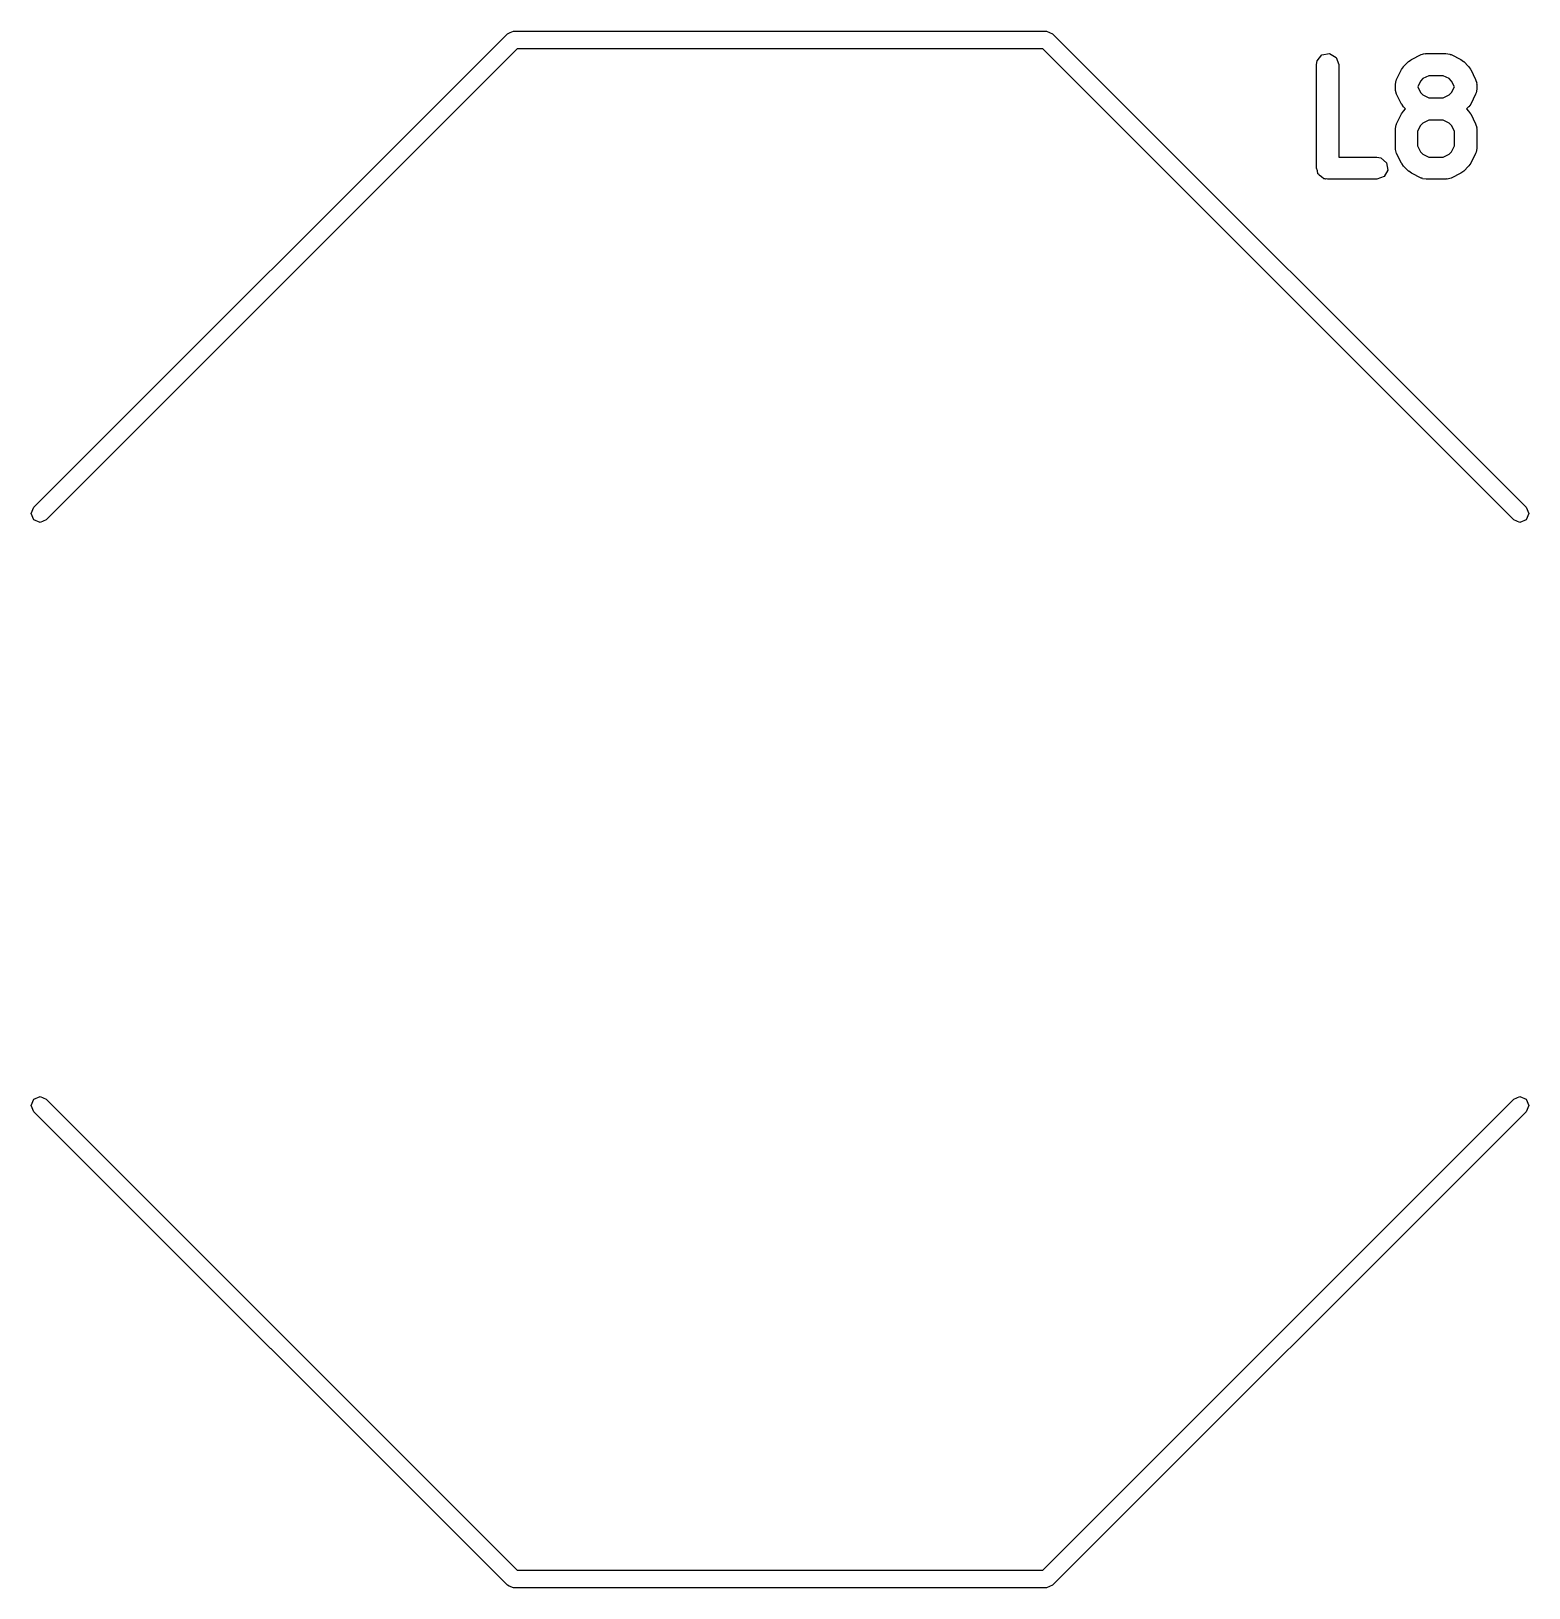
# Model space of a CAD drawing. Extents: x 72 to 186, y -144 to -85.
# Drawn here: x 112.14 to 122.26, y -143.86 to -133.34 of the extents above; entities that cross this region are included whole.
import ezdxf

# ---------------------------------------------------------------- set-up
doc = ezdxf.new("R2010")
doc.units = 0
doc.layers.add('BLACK', color=7, linetype='CONTINUOUS')

msp = doc.modelspace()

# ---------------------------------------------------------------- linework, layer by layer
at = {"layer": 'BLACK', "linetype": 'CONTINUOUS'}
for p, q in [((112.158, -136.558), (115.358, -133.358)), ((115.358, -133.358), (115.377, -133.35)), ((115.377, -133.35), (115.4, -133.34)), ((115.4, -133.34), (119, -133.34)), ((119, -133.34), (119.042, -133.358)), ((119.042, -133.358), (119.042, -133.358)), ((119.042, -133.358), (122.242, -136.558)), ((115.425, -133.46), (112.242, -136.642)), ((118.975, -133.46), (115.425, -133.46)), ((122.158, -136.642), (118.975, -133.46)), ((120.862, -133.501), (120.913, -133.492)), ((120.913, -133.492), (120.957, -133.518)), ((121.533, -133.499), (121.558, -133.492)), ((121.558, -133.492), (121.562, -133.493)), ((121.562, -133.493), (121.567, -133.491)), ((121.567, -133.491), (121.7, -133.491)), ((121.7, -133.491), (121.726, -133.496)), ((121.726, -133.496), (121.729, -133.498)), ((121.729, -133.498), (121.734, -133.499)), ((120.825, -133.566), (120.83, -133.54)), ((120.825, -134.266), (120.825, -133.566)), ((120.83, -133.54), (120.862, -133.501)), ((120.957, -133.518), (120.975, -133.566)), ((120.975, -133.566), (120.975, -134.191)), ((121.366, -133.666), (121.4, -133.599)), ((121.4, -133.599), (121.413, -133.581)), ((121.413, -133.581), (121.414, -133.58)), ((121.414, -133.58), (121.447, -133.546)), ((121.447, -133.546), (121.465, -133.533)), ((121.465, -133.533), (121.466, -133.532)), ((121.466, -133.532), (121.533, -133.499)), ((121.734, -133.499), (121.8, -133.532)), ((121.8, -133.532), (121.818, -133.546)), ((121.818, -133.546), (121.82, -133.546)), ((121.82, -133.546), (121.853, -133.58)), ((121.853, -133.58), (121.866, -133.598)), ((121.866, -133.598), (121.867, -133.599)), ((121.867, -133.599), (121.9, -133.666)), ((121.358, -133.699), (121.363, -133.674)), ((121.358, -133.733), (121.358, -133.699)), ((121.363, -133.674), (121.366, -133.67)), ((121.366, -133.67), (121.366, -133.666)), ((121.528, -133.677), (121.509, -133.716)), ((121.544, -133.661), (121.528, -133.677)), ((121.584, -133.641), (121.544, -133.661)), ((121.682, -133.641), (121.584, -133.641)), ((121.722, -133.661), (121.682, -133.641)), ((121.738, -133.677), (121.722, -133.661)), ((121.758, -133.716), (121.738, -133.677)), ((121.9, -133.666), (121.908, -133.691)), ((121.908, -133.691), (121.907, -133.695)), ((121.907, -133.695), (121.908, -133.699)), ((121.908, -133.699), (121.908, -133.733)), ((121.36, -133.737), (121.358, -133.733)), ((121.359, -133.741), (121.36, -133.737)), ((121.366, -133.766), (121.359, -133.741)), ((121.4, -133.833), (121.366, -133.766)), ((121.509, -133.716), (121.528, -133.755)), ((121.528, -133.755), (121.544, -133.771)), ((121.544, -133.771), (121.584, -133.791)), ((121.584, -133.791), (121.682, -133.791)), ((121.682, -133.791), (121.722, -133.771)), ((121.722, -133.771), (121.738, -133.755)), ((121.738, -133.755), (121.758, -133.716)), ((121.9, -133.766), (121.867, -133.833)), ((121.901, -133.762), (121.9, -133.766)), ((121.904, -133.758), (121.901, -133.762)), ((121.908, -133.733), (121.904, -133.758)), ((121.366, -133.966), (121.4, -133.899)), ((121.401, -133.834), (121.4, -133.833)), ((121.4, -133.899), (121.413, -133.881)), ((121.414, -133.852), (121.401, -133.834)), ((121.413, -133.881), (121.414, -133.88)), ((121.427, -133.866), (121.414, -133.852)), ((121.414, -133.88), (121.427, -133.866)), ((121.853, -133.852), (121.839, -133.866)), ((121.839, -133.866), (121.853, -133.88)), ((121.854, -133.851), (121.853, -133.852)), ((121.853, -133.88), (121.866, -133.898)), ((121.867, -133.833), (121.854, -133.851)), ((121.866, -133.898), (121.867, -133.899)), ((121.867, -133.899), (121.9, -133.966)), ((121.358, -133.999), (121.363, -133.974)), ((121.358, -134.133), (121.358, -133.999)), ((121.363, -133.974), (121.366, -133.97)), ((121.366, -133.97), (121.366, -133.966)), ((121.528, -133.977), (121.508, -134.017)), ((121.508, -134.017), (121.508, -134.115)), ((121.544, -133.961), (121.528, -133.977)), ((121.584, -133.941), (121.544, -133.961)), ((121.682, -133.941), (121.584, -133.941)), ((121.722, -133.961), (121.682, -133.941)), ((121.738, -133.977), (121.722, -133.961)), ((121.758, -134.017), (121.738, -133.977)), ((121.758, -134.115), (121.758, -134.017)), ((121.9, -133.966), (121.908, -133.991)), ((121.908, -133.991), (121.907, -133.995)), ((121.907, -133.995), (121.908, -133.999)), ((121.908, -133.999), (121.908, -134.133)), ((121.508, -134.115), (121.528, -134.155)), ((121.738, -134.155), (121.758, -134.115)), ((120.975, -134.191), (121.233, -134.191)), ((121.233, -134.191), (121.259, -134.196)), ((121.259, -134.196), (121.298, -134.229)), ((121.298, -134.229), (121.307, -134.279)), ((121.36, -134.137), (121.358, -134.133)), ((121.359, -134.141), (121.36, -134.137)), ((121.366, -134.166), (121.359, -134.141)), ((121.4, -134.233), (121.366, -134.166)), ((121.401, -134.234), (121.4, -134.233)), ((121.414, -134.252), (121.401, -134.234)), ((121.528, -134.155), (121.544, -134.171)), ((121.544, -134.171), (121.584, -134.191)), ((121.584, -134.191), (121.682, -134.191)), ((121.682, -134.191), (121.722, -134.171)), ((121.722, -134.171), (121.738, -134.155)), ((121.867, -134.233), (121.854, -134.251)), ((121.9, -134.166), (121.867, -134.233)), ((121.901, -134.162), (121.9, -134.166)), ((121.904, -134.158), (121.901, -134.162)), ((121.908, -134.133), (121.904, -134.158)), ((120.832, -134.284), (120.825, -134.266)), ((120.835, -134.304), (120.832, -134.284)), ((120.84, -134.308), (120.835, -134.304)), ((120.843, -134.314), (120.84, -134.308)), ((120.859, -134.324), (120.843, -134.314)), ((120.874, -134.337), (120.859, -134.324)), ((120.884, -134.338), (120.874, -134.337)), ((120.887, -134.34), (120.884, -134.338)), ((120.89, -134.339), (120.887, -134.34)), ((120.9, -134.341), (120.89, -134.339)), ((121.282, -134.323), (121.233, -134.341)), ((121.307, -134.279), (121.282, -134.323)), ((121.447, -134.286), (121.414, -134.252)), ((121.448, -134.286), (121.447, -134.286)), ((121.466, -134.3), (121.448, -134.286)), ((121.533, -134.333), (121.466, -134.3)), ((121.538, -134.334), (121.533, -134.333)), ((121.541, -134.337), (121.538, -134.334)), ((121.567, -134.341), (121.541, -134.337)), ((121.704, -134.339), (121.7, -134.341)), ((121.709, -134.341), (121.704, -134.339)), ((121.734, -134.333), (121.709, -134.341)), ((121.8, -134.3), (121.734, -134.333)), ((121.801, -134.299), (121.8, -134.3)), ((121.82, -134.286), (121.801, -134.299)), ((121.853, -134.252), (121.82, -134.286)), ((121.854, -134.251), (121.853, -134.252)), ((121.233, -134.341), (120.9, -134.341)), ((121.7, -134.341), (121.567, -134.341)), ((112.14, -136.6), (112.158, -136.558)), ((112.158, -136.642), (112.14, -136.6)), ((112.2, -136.66), (112.158, -136.642)), ((112.242, -136.642), (112.2, -136.66)), ((122.2, -136.66), (122.158, -136.642)), ((122.242, -136.642), (122.2, -136.66)), ((122.242, -136.558), (122.26, -136.6)), ((122.26, -136.6), (122.242, -136.642)), ((112.158, -140.558), (112.2, -140.54)), ((112.2, -140.54), (112.242, -140.558)), ((122.158, -140.558), (122.2, -140.54)), ((122.2, -140.54), (122.242, -140.558)), ((112.14, -140.6), (112.158, -140.558)), ((112.158, -140.642), (112.14, -140.6)), ((115.358, -143.842), (112.158, -140.642)), ((112.242, -140.558), (115.425, -143.74)), ((118.975, -143.74), (122.158, -140.558)), ((122.242, -140.642), (119.042, -143.842)), ((122.242, -140.558), (122.26, -140.6)), ((122.26, -140.6), (122.242, -140.642)), ((115.425, -143.74), (118.975, -143.74)), ((115.37, -143.848), (115.358, -143.842)), ((115.4, -143.86), (115.37, -143.848)), ((119, -143.86), (115.4, -143.86)), ((119.042, -143.842), (119, -143.86))]:
    msp.add_line(p, q, dxfattribs=at)

doc.saveas('drawing.dxf')
